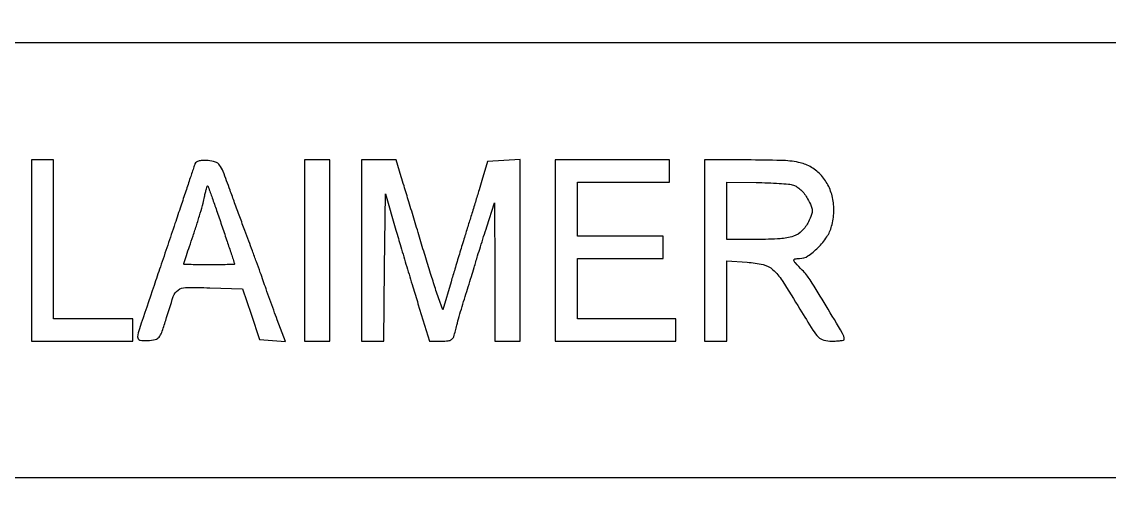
# Model space of a CAD drawing. Extents: x 0 to 1066, y 0 to 761.
# Drawn here: x 880.26 to 909.24, y 390.01 to 402.91 of the extents above; entities that cross this region are included whole.
import ezdxf

# ---------------------------------------------------------------- set-up
doc = ezdxf.new("R2010")
doc.units = 0
doc.header["$MEASUREMENT"] = 0

msp = doc.modelspace()

# ---------------------------------------------------------------- linework, layer by layer
for points in [[(183.390323, 95.266879, 0.000001), (192.989143, 95.254457, 0.000118)], [(479.458836, 95.240684, -0.000004), (502.524384, 95.211821, -0.198594)], [(710.559243, 95.267872, -0.000023), (733.258836, 95.240684, -0.000004), (756.324384, 95.211821, -0.198594)], [(542.992229, 95.24091, -0.000004), (565.972908, 95.212432, -0.198597)], [(606.442229, 95.24091, -0.000004), (629.422908, 95.212432, -0.198597)], [(669.892229, 95.24091, -0.000004), (692.872908, 95.212432, -0.198597)]]:
    msp.add_lwpolyline(points, format="xyb")
for points in [[(409.06215, 749.15415), (40.8618, 749.132981), (40.8618, 380.65769), (40.8618, 12.1824), (501.2973, 12.1824), (961.7328, 12.1824), (961.7328, 380.646631), (961.7328, 749.110861), (961.41555, 749.1633, 0.040886), (961.153339, 749.184871, 0.000002), (934.190609, 749.194398, 0.000089), (904.448031, 749.199508, 0.000054), (869.1804, 749.195529, -0.000029), (813.61687, 749.186499, -0.000004), (696.10453, 749.175037, -0.000004), (556.774728, 749.163736, -0.000004)], [(884.876397, 399.126797, 0.002148), (884.849745, 399.048423, 0.000078), (884.749832, 398.750261, 0.000143), (884.631865, 398.397703, 0.000101), (884.499242, 398.0007, -0.000499), (884.342513, 397.532777, -0.000275), (884.149896, 396.960649, -0.000274), (883.953872, 396.380502, -0.000439), (883.785897, 395.8857, 0.000895), (883.396505, 394.735215, 0.052727), (883.348501, 394.519746, 0.385942), (883.409866, 394.434297, 0.073478), (883.618387, 394.420798, 0.035383), (883.81857, 394.451623, 0.155739), (883.920209, 394.511519, 0.099432), (883.992, 394.633745, 0.010136), (884.095857, 394.9551, -0.008503), (884.299883, 395.593515, -0.15338), (884.424939, 395.764774, -0.157991), (884.624325, 395.831358, -0.009174), (885.275087, 395.825215), (886.1427, 395.8011), (886.369567, 395.1243), (886.596434, 394.4475), (886.940992, 394.421467), (887.285551, 394.395435), (887.069861, 394.971367, -0.001772), (886.975596, 395.225815, -0.00122), (886.870497, 395.514802, -0.00123), (886.770734, 395.793356, -0.002509), (886.694058, 396.0126, 0.002879), (886.616828, 396.232905, 0.001376), (886.515169, 396.515177, 0.001364), (886.407382, 396.8094, 0.001943), (886.309916, 397.0701, -0.001493), (886.20459, 397.351052, -0.000718), (886.071091, 397.712002, -0.000711), (885.932895, 398.088959, -0.001018), (885.811488, 398.4237, 0.00512), (885.626319, 398.921465, 0.068337), (885.532434, 399.092166, 0.156406), (885.420207, 399.172488, 0.056711), (885.225865, 399.211397, 0.026017), (885.089958, 399.215785, 0.054496), (884.985196, 399.202235, 0.077748), (884.913045, 399.172349, 0.174446)], [(889.3152, 396.8163), (889.3152, 394.4052), (889.609741, 394.4052), (889.904282, 394.4052), (889.926991, 396.365728), (889.9497, 398.326257), (890.230458, 397.359778, 0.00138), (890.360136, 396.91793, 0.000789), (890.519001, 396.385201, 0.000788), (890.680479, 395.849881, 0.00131), (890.818477, 395.39925), (891.125739, 394.4052), (891.440447, 394.4052, 0.024198), (891.623661, 394.414072, 0.134896), (891.714704, 394.448856, 0.149786), (891.770207, 394.523354, 0.032095), (891.815089, 394.68015, -0.012728), (891.850971, 394.826731, -0.003302), (891.916267, 395.060718, -0.003356), (891.994268, 395.326514, -0.003419), (892.075363, 395.5896, 0.001035), (892.158319, 395.854238, 0.000974), (892.241907, 396.124695, 0.000968), (892.315082, 396.364759, 0.003371), (892.360992, 396.5202, -0.004407), (892.407247, 396.675624, -0.001262), (892.48167, 396.915705, -0.00127), (892.567012, 397.186161, -0.001349), (892.652045, 397.4508), (892.857809, 398.0853), (892.863105, 396.24525), (892.8684, 394.4052), (893.2068, 394.4052), (893.5452, 394.4052), (893.5452, 396.820721), (893.5452, 399.236242), (893.108364, 399.210671), (892.671528, 399.1851), (892.52064, 398.6775, -0.001525), (892.446984, 398.432453, -0.000666), (892.347838, 398.107772, -0.000659), (892.241633, 397.763247, -0.000881), (892.144261, 397.4508, 0.001485), (892.042068, 397.121479, 0.000849), (891.920554, 396.723343, 0.000848), (891.799695, 396.322482, 0.00141), (891.699353, 395.984151), (891.479936, 395.236601), (891.363584, 395.561151, -0.008811), (891.297843, 395.755227, -0.001296), (891.172732, 396.150707, -0.001463), (891.02744, 396.618946, -0.001256), (890.877261, 397.1124, 0.000211), (890.725562, 397.614614, 0.000221), (890.575692, 398.109226, 0.000212), (890.445861, 398.536376, 0.000979), (890.370181, 398.78325), (890.233073, 399.2274), (889.774136, 399.2274), (889.3152, 399.2274)], [(898.452, 396.8163), (898.452, 394.4052), (898.7481, 394.4052), (899.0442, 394.4052), (899.0442, 395.472556), (899.0442, 396.539911), (899.592923, 396.504971, -0.04252), (900.015077, 396.441783, -0.124232), (900.274206, 396.306626, -0.068065), (900.519861, 396.019034, -0.006891), (900.996531, 395.254004, 0.004212), (901.33739, 394.700356, 0.055823), (901.48642, 394.512944, 0.13545), (901.628594, 394.431881, 0.062314), (901.841848, 394.4052, 0.012358), (901.969345, 394.408352, 0.02036), (902.076713, 394.418057, 0.015444), (902.160152, 394.431672, 0.358854), (902.1744, 394.448968, 0.134073), (902.130149, 394.611026, 0.002721), (901.692081, 395.344234, 0.005067), (901.263651, 396.036588, 0.054494), (901.058349, 396.294058, -0.006548), (900.873085, 396.485527, -0.133359), (900.83543, 396.556008, -0.43227), (900.86119, 396.594439, -0.041091), (900.987056, 396.6048, 0.149824), (901.209077, 396.672856, 0.048555), (901.476565, 396.89448, 0.048091), (901.711406, 397.181496, 0.081834), (901.839316, 397.463115, 0.057208), (901.897113, 397.848821, 0.062334), (901.863038, 398.226168, 0.065695), (901.740583, 398.566093, 0.07726), (901.538791, 398.842169, 0.067849), (901.264207, 399.050869, 0.080143), (900.958552, 399.163994, 0.042012), (900.496719, 399.215262, 0.006646), (899.583525, 399.2274), (898.452, 399.2274)], [(885.585702, 397.493211, -0.000598), (885.71816, 397.102511, -0.00097), (885.82971, 396.770059, -0.000118), (885.928508, 396.473474, -0.080504), (885.9312, 396.456861, -0.403919), (885.922836, 396.448197, -0.000968), (885.73239, 396.441845, -0.004907), (885.513917, 396.437128, -0.002944), (885.2544, 396.4356, -0.00302), (884.994883, 396.437167, -0.005033), (884.77641, 396.442006, -0.001018), (884.586168, 396.448524, -0.403626), (884.5776, 396.457408, -0.079678), (884.580301, 396.474249, -0.000233), (884.650454, 396.687008, -0.001367), (884.730536, 396.927291, -0.000853), (884.825614, 397.208399, 0.00518), (884.924833, 397.510338, 0.005164), (885.017882, 397.814579, 0.005065), (885.093718, 398.081983, 0.020196), (885.131869, 398.248035, -0.008703), (885.156001, 398.365362, -0.015933), (885.180359, 398.459922, -0.012103), (885.202847, 398.530564, -0.554368), (885.215157, 398.533395, -0.110572), (885.229708, 398.5104, -0.000431), (885.334336, 398.217489, -0.002175), (885.45145, 397.88415, -0.001363)], [(900.8208, 398.560172, -0.083855), (900.916108, 398.515804, -0.041618), (901.019559, 398.431082, -0.038594), (901.118013, 398.31979, -0.037838), (901.198916, 398.193979, -0.017776), (901.295189, 397.999803, -0.097675), (901.321719, 397.886502, -0.100843), (901.302784, 397.773298, -0.019561), (901.220518, 397.581853, -0.084795), (901.050063, 397.340114, -0.115291), (900.824413, 397.199307, -0.06787), (900.471498, 397.130414, -0.014315), (899.842393, 397.1124), (899.0442, 397.1124), (899.0442, 397.8738), (899.0442, 398.6352), (899.82675, 398.626767, -0.006499), (900.141864, 398.619274, -0.00753), (900.441554, 398.603726, -0.006807), (900.69449, 398.583319, -0.043589)]]:
    msp.add_lwpolyline(points, format="xyb", close=True)
for points in [[(960.8868, 396.5625), (960.8868, 390.7674), (869.3496, 390.7674), (777.8124, 390.7674), (777.8124, 396.5625), (777.8124, 402.3576), (869.3496, 402.3576), (960.8868, 402.3576)], [(880.5168, 396.8163), (880.5168, 394.4052), (881.8704, 394.4052), (883.224, 394.4052), (883.224, 394.7013), (883.224, 394.9974), (882.1665, 394.9974), (881.109, 394.9974), (881.109, 397.1124), (881.109, 399.2274), (880.8129, 399.2274), (880.5168, 399.2274)], [(887.7924, 396.8163), (887.7924, 394.4052), (888.1308, 394.4052), (888.4692, 394.4052), (888.4692, 396.8163), (888.4692, 399.2274), (888.1308, 399.2274), (887.7924, 399.2274)], [(894.4758, 396.8163), (894.4758, 394.4052), (896.0832, 394.4052), (897.6906, 394.4052), (897.6906, 394.7013), (897.6906, 394.9974), (896.3793, 394.9974), (895.068, 394.9974), (895.068, 395.8011), (895.068, 396.6048), (896.2101, 396.6048), (897.3522, 396.6048), (897.3522, 396.9009), (897.3522, 397.197), (896.2101, 397.197), (895.068, 397.197), (895.068, 397.9161), (895.068, 398.6352), (896.2947, 398.6352), (897.5214, 398.6352), (897.5214, 398.9313), (897.5214, 399.2274), (895.9986, 399.2274), (894.4758, 399.2274)]]:
    msp.add_lwpolyline(points, close=True)

doc.saveas('drawing.dxf')
